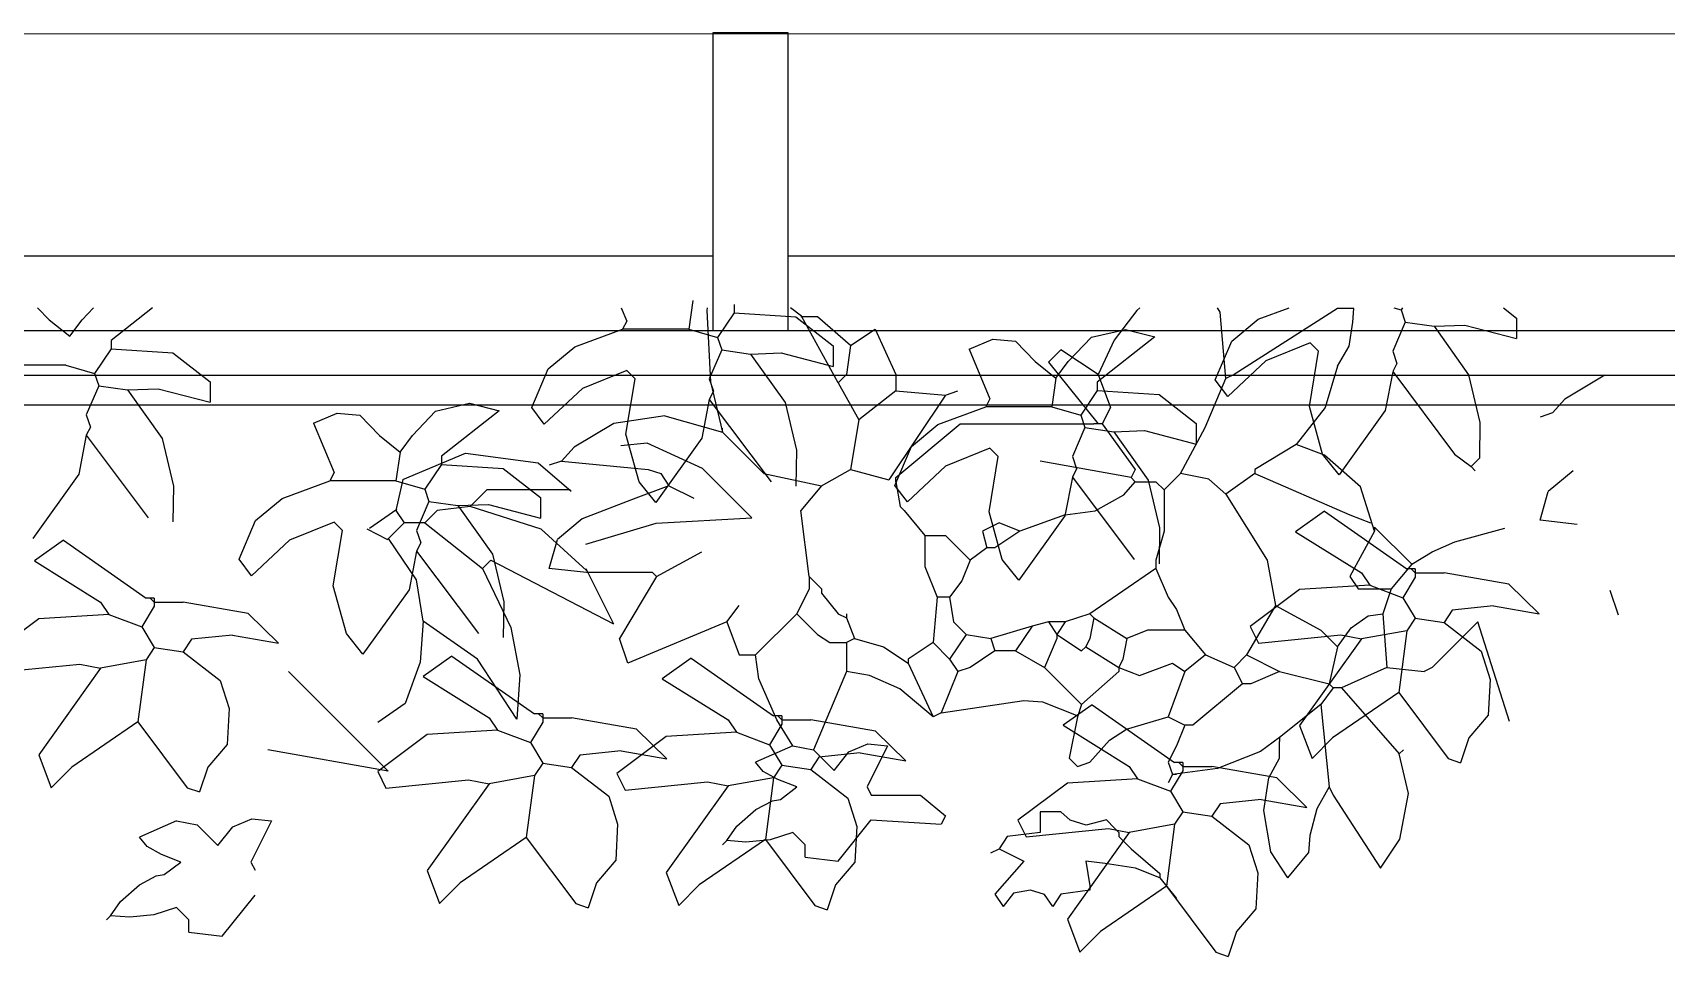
# Model space of a CAD drawing. Header units: millimetres. Extents: x 182 to 305, y 81 to 164.
# Drawn here: x 256.409 to 256.957, y 109.433 to 109.743 of the extents above; entities that cross this region are included whole.
import ezdxf

# ---------------------------------------------------------------- set-up
doc = ezdxf.new("R2010")
doc.units = ezdxf.units.MM
for name, color, linetype in [('86', 7, 'Continuous'), ('LF', 7, 'Continuous'), ('VISTA-2P', 7, 'Continuous')]:
    doc.layers.add(name, color=color, linetype=linetype)
doc.layers.add('A-WALL', color=7, linetype='Continuous', lineweight=9)

msp = doc.modelspace()

# ---------------------------------------------------------------- linework, layer by layer
at = {"layer": '86', "color": 252}
for p, q in [((256.410361, 109.650308), (256.414278, 109.646268)), ((256.425346, 109.646268), (256.429176, 109.650308)), ((256.44898, 109.650308), (256.435035, 109.639352)), ((256.606128, 109.650308), (256.607983, 109.645858)), ((256.630122, 109.652778), (256.628739, 109.643093)), ((256.63494, 109.650308), (256.634816, 109.649446)), ((256.634816, 109.649446), (256.636087, 109.62548)), ((256.643963, 109.651396), (256.643963, 109.648627)), ((256.666589, 109.647449), (256.662885, 109.650308)), ((256.779064, 109.649446), (256.771438, 109.63946)), ((256.779989, 109.650308), (256.779064, 109.649446)), ((256.807024, 109.64878), (256.806032, 109.650308)), ((256.808933, 109.626551), (256.807024, 109.64878)), ((256.846293, 109.650071), (256.811702, 109.627934)), ((256.819736, 109.646483), (256.83012, 109.650308)), ((256.851831, 109.650071), (256.846293, 109.650071)), ((256.851505, 109.645452), (256.851831, 109.650071)), ((256.865258, 109.650308), (256.867625, 109.649631)), ((256.868077, 109.650308), (256.867625, 109.649631)), ((256.867625, 109.649631), (256.869012, 109.645479)), ((256.901945, 109.650308), (256.906375, 109.646862)), ((256.414278, 109.646268), (256.421195, 109.640734)), ((256.421195, 109.640734), (256.425346, 109.646268)), ((256.607983, 109.645858), (256.6066, 109.643093)), ((256.643963, 109.648627), (256.638425, 109.640324)), ((256.643963, 109.648627), (256.66472, 109.647244)), ((256.66472, 109.647244), (256.677174, 109.637555)), ((256.671936, 109.647308), (256.666402, 109.647308)), ((256.678857, 109.625165), (256.666589, 109.647449)), ((256.683008, 109.637619), (256.671936, 109.647308)), ((256.810839, 109.63916), (256.819736, 109.646483)), ((256.850234, 109.637463), (256.851505, 109.645452)), ((256.869012, 109.645479), (256.86486, 109.635794)), ((256.869012, 109.645479), (256.878697, 109.644097)), ((256.878698, 109.644097), (256.889, 109.644486)), ((256.878699, 109.644096), (256.890271, 109.627843)), ((256.889, 109.644486), (256.906375, 109.639945)), ((256.906375, 109.646862), (256.906375, 109.639945)), ((256.435035, 109.639352), (256.435035, 109.636583)), ((256.590535, 109.637177), (256.6066, 109.643093)), ((256.628739, 109.643093), (256.6066, 109.643093)), ((256.628739, 109.643093), (256.638425, 109.640324)), ((256.638425, 109.640324), (256.639811, 109.636173)), ((256.683008, 109.637619), (256.691311, 109.643157)), ((256.691311, 109.643157), (256.698231, 109.627934)), ((256.722837, 109.636403), (256.730738, 109.639741)), ((256.730738, 109.639741), (256.738363, 109.639075)), ((256.738363, 109.639075), (256.74498, 109.632251)), ((256.756048, 109.632251), (256.763781, 109.640407)), ((256.763781, 109.640407), (256.77522, 109.64307)), ((256.785108, 109.640554), (256.765738, 109.625335)), ((256.771438, 109.63946), (256.766036, 109.627934)), ((256.77522, 109.64307), (256.785108, 109.640554)), ((256.805354, 109.626105), (256.810839, 109.63916)), ((256.837183, 109.63856), (256.822277, 109.632503)), ((256.837183, 109.638559), (256.839952, 109.635794)), ((256.435035, 109.636583), (256.429497, 109.62828)), ((256.435035, 109.636583), (256.455792, 109.6352)), ((256.455792, 109.6352), (256.468247, 109.625511)), ((256.581639, 109.629854), (256.590535, 109.637177)), ((256.639811, 109.636173), (256.63566, 109.626487)), ((256.639811, 109.636173), (256.649497, 109.63479)), ((256.649498, 109.634791), (256.659799, 109.635179)), ((256.649498, 109.63479), (256.66107, 109.618537)), ((256.659799, 109.635179), (256.677174, 109.630639)), ((256.677174, 109.637555), (256.677174, 109.630639)), ((256.683008, 109.637619), (256.681626, 109.627934)), ((256.722837, 109.636403), (256.729757, 109.619797)), ((256.753582, 109.636236), (256.749431, 109.632085)), ((256.766036, 109.627934), (256.753582, 109.636236)), ((256.822277, 109.632503), (256.809505, 109.620571)), ((256.836893, 109.617192), (256.839952, 109.635794)), ((256.846296, 109.630703), (256.850234, 109.637463)), ((256.86486, 109.635794), (256.866243, 109.631643)), ((256.419812, 109.631049), (256.397673, 109.631049)), ((256.419812, 109.631049), (256.429497, 109.62828)), ((256.429497, 109.62828), (256.430884, 109.624128)), ((256.576154, 109.616798), (256.581639, 109.629854)), ((256.607983, 109.629253), (256.593077, 109.623197)), ((256.607983, 109.629252), (256.610752, 109.626487)), ((256.681626, 109.627934), (256.678857, 109.625165)), ((256.698231, 109.627934), (256.698231, 109.6224)), ((256.74498, 109.632251), (256.751897, 109.626717)), ((256.749431, 109.632085), (256.766036, 109.611328)), ((256.751897, 109.626717), (256.756048, 109.632251)), ((256.766036, 109.627934), (256.770188, 109.616862)), ((256.811702, 109.627934), (256.808933, 109.626551)), ((256.846296, 109.630703), (256.842144, 109.616862)), ((256.86486, 109.628873), (256.862311, 109.615861)), ((256.866243, 109.631643), (256.86486, 109.628874)), ((256.86486, 109.628874), (256.885617, 109.601196)), ((256.890271, 109.627843), (256.894083, 109.611866)), ((256.935934, 109.627647), (256.92259, 109.619659)), ((256.430884, 109.624128), (256.426733, 109.614443)), ((256.430884, 109.624128), (256.440569, 109.622746)), ((256.440571, 109.622746), (256.450872, 109.623135)), ((256.440571, 109.622745), (256.452143, 109.606492)), ((256.450872, 109.623135), (256.468247, 109.618594)), ((256.468247, 109.625511), (256.468247, 109.618594)), ((256.593077, 109.623197), (256.580305, 109.611264)), ((256.607692, 109.607885), (256.610752, 109.626487)), ((256.63566, 109.626487), (256.637042, 109.622336)), ((256.637042, 109.622336), (256.63566, 109.619567)), ((256.636087, 109.62548), (256.640111, 109.608559)), ((256.678857, 109.625165), (256.685777, 109.61271)), ((256.698231, 109.6224), (256.685777, 109.61271)), ((256.698231, 109.6224), (256.714837, 109.621013)), ((256.714837, 109.621013), (256.718988, 109.6224)), ((256.751897, 109.626717), (256.750514, 109.617032)), ((256.765738, 109.622566), (256.7602, 109.614263)), ((256.765738, 109.625335), (256.765738, 109.622566)), ((256.765738, 109.622566), (256.786494, 109.621184)), ((256.80194, 109.610169), (256.808933, 109.626551)), ((256.809505, 109.620571), (256.805354, 109.626105)), ((256.543846, 109.615606), (256.555284, 109.618269)), ((256.555284, 109.618269), (256.565173, 109.615754)), ((256.580305, 109.611264), (256.576154, 109.616798)), ((256.635659, 109.619566), (256.63311, 109.606554)), ((256.63566, 109.619567), (256.656417, 109.591889)), ((256.66107, 109.618537), (256.664883, 109.60256)), ((256.714837, 109.621013), (256.695881, 109.592594)), ((256.71231, 109.611116), (256.728375, 109.617032)), ((256.729757, 109.619797), (256.728375, 109.617032)), ((256.750514, 109.617032), (256.728375, 109.617032)), ((256.750514, 109.617032), (256.7602, 109.614263)), ((256.770188, 109.616862), (256.767419, 109.611328)), ((256.786494, 109.621184), (256.798949, 109.611494)), ((256.842144, 109.616862), (256.832459, 109.604408)), ((256.841334, 109.601196), (256.836893, 109.617192)), ((256.862311, 109.615861), (256.846871, 109.594278)), ((256.92259, 109.619659), (256.918398, 109.615021)), ((256.426733, 109.614443), (256.428115, 109.610292)), ((256.502901, 109.611603), (256.510803, 109.614941)), ((256.502901, 109.611603), (256.509822, 109.594997)), ((256.510803, 109.614941), (256.518428, 109.614275)), ((256.518428, 109.614275), (256.525045, 109.607451)), ((256.536113, 109.607451), (256.543846, 109.615606)), ((256.565173, 109.615754), (256.545802, 109.600535)), ((256.603679, 109.6115), (256.590335, 109.603512)), ((256.620737, 109.614097), (256.603679, 109.6115)), ((256.620737, 109.614097), (256.640111, 109.608559)), ((256.685777, 109.61271), (256.683008, 109.596105)), ((256.698231, 109.59334), (256.719819, 109.611328)), ((256.703414, 109.603793), (256.71231, 109.611116)), ((256.719819, 109.611328), (256.764654, 109.611328)), ((256.7602, 109.614263), (256.761586, 109.610112)), ((256.766036, 109.611328), (256.764654, 109.611328)), ((256.767419, 109.611328), (256.766036, 109.611328)), ((256.767419, 109.611328), (256.778491, 109.596105)), ((256.798949, 109.611494), (256.798949, 109.604578)), ((256.894083, 109.611866), (256.89392, 109.599814)), ((256.918398, 109.615021), (256.914247, 109.613638)), ((256.426732, 109.607522), (256.424183, 109.59451)), ((256.428115, 109.610292), (256.426733, 109.607523)), ((256.426733, 109.607523), (256.44749, 109.579845)), ((256.452143, 109.606492), (256.455956, 109.590515)), ((256.525045, 109.607451), (256.531961, 109.601917)), ((256.531961, 109.601917), (256.536113, 109.607451)), ((256.614763, 109.604913), (256.606036, 109.604028)), ((256.612134, 109.591889), (256.607692, 109.607885)), ((256.633342, 109.59636), (256.614763, 109.604913)), ((256.63311, 109.606554), (256.61767, 109.584971)), ((256.640111, 109.608559), (256.640111, 109.609946)), ((256.640111, 109.608559), (256.653948, 109.594722)), ((256.761586, 109.610112), (256.757435, 109.600426)), ((256.761586, 109.610112), (256.771271, 109.608729)), ((256.771273, 109.60873), (256.781574, 109.609118)), ((256.771273, 109.608729), (256.782845, 109.592476)), ((256.781574, 109.609118), (256.798949, 109.604578)), ((256.793714, 109.594722), (256.80194, 109.610169)), ((256.531961, 109.601917), (256.530579, 109.592232)), ((256.53288, 109.59272), (256.553892, 109.601525)), ((256.545802, 109.600535), (256.545802, 109.597766)), ((256.553892, 109.601525), (256.578228, 109.598339)), ((256.590335, 109.603512), (256.586143, 109.598874)), ((256.664883, 109.60256), (256.66472, 109.590507)), ((256.697928, 109.590737), (256.703414, 109.603793)), ((256.729757, 109.603192), (256.714852, 109.597136)), ((256.729467, 109.581824), (256.732526, 109.600426)), ((256.729757, 109.603191), (256.732526, 109.600426)), ((256.757435, 109.600426), (256.758817, 109.596275)), ((256.832459, 109.604408), (256.818622, 109.596105)), ((256.841973, 109.600849), (256.832459, 109.604408)), ((256.846868, 109.59428), (256.841334, 109.601196)), ((256.854047, 109.590198), (256.841973, 109.600849)), ((256.885617, 109.601196), (256.891151, 109.597045)), ((256.89392, 109.599814), (256.891151, 109.597045)), ((256.424183, 109.59451), (256.408743, 109.572927)), ((256.509822, 109.594997), (256.508439, 109.592232)), ((256.545802, 109.597766), (256.540264, 109.589463)), ((256.545802, 109.597766), (256.566559, 109.596383)), ((256.566559, 109.596383), (256.579013, 109.586694)), ((256.578228, 109.598339), (256.589382, 109.588778)), ((256.586143, 109.598874), (256.581992, 109.597491)), ((256.586143, 109.598874), (256.615203, 109.596105)), ((256.615203, 109.596105), (256.619354, 109.594722)), ((256.619354, 109.594722), (256.622119, 109.590571)), ((256.649951, 109.579845), (256.633342, 109.59636)), ((256.653948, 109.594722), (256.673323, 109.590571)), ((256.673323, 109.590571), (256.683008, 109.596105)), ((256.683008, 109.596105), (256.695881, 109.592594)), ((256.714852, 109.597136), (256.70208, 109.585203)), ((256.777108, 109.59334), (256.746662, 109.598874)), ((256.758817, 109.596275), (256.757435, 109.593506)), ((256.778491, 109.596105), (256.777108, 109.59334)), ((256.793714, 109.594722), (256.788176, 109.589188)), ((256.803211, 109.59286), (256.793714, 109.594722)), ((256.818622, 109.594722), (256.808933, 109.587802)), ((256.818622, 109.596105), (256.818622, 109.594722)), ((256.818622, 109.594722), (256.850447, 109.580886)), ((256.891151, 109.597045), (256.892534, 109.595662)), ((256.925314, 109.595646), (256.917012, 109.58873)), ((256.455956, 109.590515), (256.455792, 109.578463)), ((256.492375, 109.586315), (256.508439, 109.592232)), ((256.530579, 109.592232), (256.508439, 109.592232)), ((256.53288, 109.59272), (256.530556, 109.582268)), ((256.530579, 109.592232), (256.540264, 109.589463)), ((256.540264, 109.589463), (256.541651, 109.585311)), ((256.560998, 109.589188), (256.555464, 109.58365)), ((256.588942, 109.589188), (256.560998, 109.589188)), ((256.622119, 109.590571), (256.611052, 109.586419)), ((256.617668, 109.584973), (256.612134, 109.591889)), ((256.622119, 109.590571), (256.630422, 109.586419)), ((256.673323, 109.590571), (256.666402, 109.582268)), ((256.70208, 109.585203), (256.697928, 109.590737)), ((256.698231, 109.591953), (256.698231, 109.59334)), ((256.698231, 109.591953), (256.699614, 109.58365)), ((256.757434, 109.593505), (256.754885, 109.580493)), ((256.757435, 109.593506), (256.778192, 109.565829)), ((256.774616, 109.587535), (256.778491, 109.591953)), ((256.777108, 109.59334), (256.778491, 109.591953)), ((256.778491, 109.591953), (256.785411, 109.591953)), ((256.782845, 109.592476), (256.786658, 109.576499)), ((256.785411, 109.591953), (256.788176, 109.589188)), ((256.788176, 109.589188), (256.788176, 109.575348)), ((256.808933, 109.587802), (256.803211, 109.59286)), ((256.85875, 109.575348), (256.854047, 109.590198)), ((256.914247, 109.57904), (256.917012, 109.58873)), ((256.483478, 109.578992), (256.492375, 109.586315)), ((256.541651, 109.585311), (256.537499, 109.575626)), ((256.541651, 109.585311), (256.551336, 109.583929)), ((256.555464, 109.58365), (256.544392, 109.582268)), ((256.551337, 109.583929), (256.561639, 109.584318)), ((256.551338, 109.583928), (256.56291, 109.567675)), ((256.579242, 109.576031), (256.555464, 109.58365)), ((256.561639, 109.584318), (256.579013, 109.579777)), ((256.579013, 109.586694), (256.579013, 109.579777)), ((256.611052, 109.586419), (256.593059, 109.579499)), ((256.699614, 109.58365), (256.700996, 109.582268)), ((256.765084, 109.582209), (256.774616, 109.587535)), ((256.808933, 109.587802), (256.822774, 109.565662)), ((256.477993, 109.565937), (256.483478, 109.578992)), ((256.509822, 109.578392), (256.494916, 109.572335)), ((256.509822, 109.578391), (256.512591, 109.575626)), ((256.521667, 109.576349), (256.530818, 109.58274)), ((256.527787, 109.572583), (256.533325, 109.578117)), ((256.530556, 109.582268), (256.533325, 109.578117)), ((256.540241, 109.578117), (256.533325, 109.578117)), ((256.544392, 109.582268), (256.540241, 109.578117)), ((256.540241, 109.578117), (256.559616, 109.562893)), ((256.593059, 109.579499), (256.584757, 109.572583)), ((256.594213, 109.570998), (256.617859, 109.578075)), ((256.617859, 109.578075), (256.649951, 109.579845)), ((256.669171, 109.560129), (256.666402, 109.582268)), ((256.700996, 109.582268), (256.707917, 109.573965)), ((256.732825, 109.578117), (256.727291, 109.575348)), ((256.733909, 109.565829), (256.729467, 109.581824)), ((256.739745, 109.575348), (256.732825, 109.578117)), ((256.754885, 109.580493), (256.739445, 109.55891)), ((256.754965, 109.580886), (256.739745, 109.575348)), ((256.754965, 109.580886), (256.765084, 109.582209)), ((256.841934, 109.582109), (256.832245, 109.575193)), ((256.841934, 109.582109), (256.869608, 109.562739)), ((256.850447, 109.580886), (256.857367, 109.578117)), ((256.926701, 109.577658), (256.914247, 109.57904)), ((256.419074, 109.5723), (256.409384, 109.565384)), ((256.419074, 109.5723), (256.446747, 109.552929)), ((256.494916, 109.572335), (256.482144, 109.560403)), ((256.509532, 109.557024), (256.512591, 109.575626)), ((256.52075, 109.576101), (256.527787, 109.572583)), ((256.537427, 109.559041), (256.528022, 109.572887)), ((256.537499, 109.575626), (256.538882, 109.571475)), ((256.594451, 109.562222), (256.579242, 109.576031)), ((256.581992, 109.562893), (256.584757, 109.572583)), ((256.707917, 109.573965), (256.707893, 109.563569)), ((256.707917, 109.573965), (256.714837, 109.573965)), ((256.714837, 109.573965), (256.72314, 109.565662)), ((256.727291, 109.575348), (256.728674, 109.569814)), ((256.739745, 109.575348), (256.731443, 109.569814)), ((256.788176, 109.575348), (256.785411, 109.565662)), ((256.786658, 109.576499), (256.786494, 109.564446)), ((256.832245, 109.575193), (256.854389, 109.561352)), ((256.85875, 109.575348), (256.850447, 109.560129)), ((256.85875, 109.576734), (256.85875, 109.575348)), ((256.85875, 109.576734), (256.871204, 109.56428)), ((256.885672, 109.571822), (256.902447, 109.576349)), ((256.537499, 109.568705), (256.53495, 109.555692)), ((256.538882, 109.571475), (256.537499, 109.568706)), ((256.537499, 109.568706), (256.558256, 109.541028)), ((256.56291, 109.567675), (256.566722, 109.551698)), ((256.617968, 109.560129), (256.633191, 109.568431)), ((256.728674, 109.569814), (256.72314, 109.565662)), ((256.731443, 109.569814), (256.728674, 109.569814)), ((256.871204, 109.56428), (256.878124, 109.568431)), ((256.878124, 109.568431), (256.885672, 109.571822)), ((256.409384, 109.565384), (256.431528, 109.551543)), ((256.482144, 109.560403), (256.477993, 109.565937)), ((256.559616, 109.562893), (256.562385, 109.565662)), ((256.559616, 109.562893), (256.569102, 109.543101)), ((256.562385, 109.565662), (256.603529, 109.544268)), ((256.594446, 109.561511), (256.581992, 109.562893)), ((256.594209, 109.562893), (256.603529, 109.544268)), ((256.616585, 109.561511), (256.594446, 109.561511)), ((256.617968, 109.560129), (256.616585, 109.561511)), ((256.707893, 109.563569), (256.712068, 109.553208)), ((256.72314, 109.565662), (256.720371, 109.558742)), ((256.739442, 109.558912), (256.733909, 109.565829)), ((256.785411, 109.562893), (256.763267, 109.547674)), ((256.785411, 109.565662), (256.785411, 109.562893)), ((256.785411, 109.562893), (256.789562, 109.553208)), ((256.822774, 109.565662), (256.825539, 109.550439)), ((256.854389, 109.561352), (256.857154, 109.557201)), ((256.871204, 109.56428), (256.864288, 109.555977)), ((256.870994, 109.562739), (256.869608, 109.562739)), ((256.872377, 109.562739), (256.870994, 109.562739)), ((256.870994, 109.562739), (256.872377, 109.561352)), ((256.872377, 109.562739), (256.872377, 109.561352)), ((256.872377, 109.561352), (256.882062, 109.561352)), ((256.872377, 109.561352), (256.872377, 109.55997)), ((256.903823, 109.557608), (256.882062, 109.561352)), ((256.513973, 109.541028), (256.509532, 109.557024)), ((256.53495, 109.555692), (256.51951, 109.53411)), ((256.539696, 109.545225), (256.537427, 109.559041)), ((256.617968, 109.560129), (256.605514, 109.539371)), ((256.669171, 109.555977), (256.66502, 109.547674)), ((256.669171, 109.560129), (256.673323, 109.555977)), ((256.669171, 109.560129), (256.669171, 109.555977)), ((256.673323, 109.555977), (256.673323, 109.554591)), ((256.720371, 109.558742), (256.716219, 109.553208)), ((256.833632, 109.555818), (256.817026, 109.543364)), ((256.857154, 109.557201), (256.833632, 109.555818)), ((256.850447, 109.560129), (256.853216, 109.555977)), ((256.853216, 109.555977), (256.864288, 109.555977)), ((256.857154, 109.557201), (256.868225, 109.553049)), ((256.864288, 109.555977), (256.861519, 109.547674)), ((256.872377, 109.55997), (256.868225, 109.553049)), ((256.91399, 109.547622), (256.903823, 109.557608)), ((256.431528, 109.551543), (256.434293, 109.547391)), ((256.449516, 109.55016), (256.445365, 109.54324)), ((256.448134, 109.552929), (256.446747, 109.552929)), ((256.449516, 109.552929), (256.448134, 109.552929)), ((256.448134, 109.552929), (256.449516, 109.551543)), ((256.449516, 109.552929), (256.449516, 109.551543)), ((256.449516, 109.551543), (256.459201, 109.551543)), ((256.449516, 109.551543), (256.449516, 109.55016)), ((256.480962, 109.547799), (256.459201, 109.551543)), ((256.566722, 109.551698), (256.566559, 109.539646)), ((256.641494, 109.544905), (256.645645, 109.550439)), ((256.673323, 109.554591), (256.678857, 109.547674)), ((256.712068, 109.553208), (256.710686, 109.537985)), ((256.716219, 109.553208), (256.712068, 109.553208)), ((256.716219, 109.553208), (256.717602, 109.544905)), ((256.789562, 109.553208), (256.792327, 109.549057)), ((256.825539, 109.550439), (256.815853, 109.533833)), ((256.825539, 109.550439), (256.840762, 109.542136)), ((256.868225, 109.553049), (256.872377, 109.546133)), ((256.898668, 109.550284), (256.884831, 109.548898)), ((256.898668, 109.550284), (256.91399, 109.547622)), ((256.940538, 109.547215), (256.937769, 109.555518)), ((256.410771, 109.546009), (256.394165, 109.533555)), ((256.434293, 109.547391), (256.410771, 109.546009)), ((256.434293, 109.547391), (256.445365, 109.54324)), ((256.49113, 109.537813), (256.480962, 109.547799)), ((256.539696, 109.545225), (256.538682, 109.531416)), ((256.557948, 109.532478), (256.539696, 109.545225)), ((256.641494, 109.544905), (256.608283, 109.531069)), ((256.641494, 109.544905), (256.645645, 109.533833)), ((256.66502, 109.547674), (256.651179, 109.533833)), ((256.66502, 109.547674), (256.671936, 109.540754)), ((256.678857, 109.547674), (256.681626, 109.546288)), ((256.681626, 109.547674), (256.681626, 109.546288)), ((256.681626, 109.546288), (256.68439, 109.539371)), ((256.717602, 109.544905), (256.721753, 109.540754)), ((256.749431, 109.544905), (256.743897, 109.543523)), ((256.754965, 109.544905), (256.749431, 109.544905)), ((256.749431, 109.544905), (256.7522, 109.540754)), ((256.754965, 109.544905), (256.7522, 109.540754)), ((256.763267, 109.547674), (256.754965, 109.544905)), ((256.763267, 109.547674), (256.764654, 109.546288)), ((256.764654, 109.546288), (256.763267, 109.539371)), ((256.764654, 109.546288), (256.775722, 109.539371)), ((256.792327, 109.549057), (256.795096, 109.542136)), ((256.85087, 109.542932), (256.856589, 109.546926)), ((256.856589, 109.546926), (256.861519, 109.547674)), ((256.861519, 109.547674), (256.862901, 109.529682)), ((256.872377, 109.546133), (256.869608, 109.541982)), ((256.872377, 109.546133), (256.882062, 109.544746)), ((256.893348, 109.544905), (256.878124, 109.529682)), ((256.884831, 109.548898), (256.882062, 109.544746)), ((256.882062, 109.544746), (256.894516, 109.535061)), ((256.903962, 109.511542), (256.893348, 109.544905)), ((256.445365, 109.54324), (256.449516, 109.536324)), ((256.475807, 109.540475), (256.46197, 109.539089)), ((256.475807, 109.540475), (256.49113, 109.537813)), ((256.519507, 109.534112), (256.513973, 109.541028)), ((256.569102, 109.543101), (256.572144, 109.527167)), ((256.608283, 109.531069), (256.605514, 109.539371)), ((256.671936, 109.540754), (256.676088, 109.537985)), ((256.68439, 109.539371), (256.681626, 109.537985)), ((256.68439, 109.539371), (256.69408, 109.536602)), ((256.721753, 109.540754), (256.716219, 109.532451)), ((256.721753, 109.540754), (256.730056, 109.539371)), ((256.743897, 109.543523), (256.730056, 109.539371)), ((256.730056, 109.539371), (256.731443, 109.53522)), ((256.743897, 109.543523), (256.738359, 109.53522)), ((256.7522, 109.539371), (256.748048, 109.529682)), ((256.7522, 109.540754), (256.7522, 109.539371)), ((256.7522, 109.540754), (256.760502, 109.53522)), ((256.763267, 109.539371), (256.761885, 109.536602)), ((256.775722, 109.539371), (256.774339, 109.532451)), ((256.782642, 109.542136), (256.775722, 109.539371)), ((256.795096, 109.542136), (256.782642, 109.542136)), ((256.795096, 109.542136), (256.802017, 109.533833)), ((256.817026, 109.543364), (256.819791, 109.53783)), ((256.819791, 109.53783), (256.847468, 109.540595)), ((256.854389, 109.539213), (256.833632, 109.510153)), ((256.840762, 109.542136), (256.846296, 109.536602)), ((256.846296, 109.536602), (256.85087, 109.542932)), ((256.847468, 109.540595), (256.854389, 109.539213)), ((256.869608, 109.541982), (256.854389, 109.539213)), ((256.869608, 109.541982), (256.866843, 109.521225)), ((256.449516, 109.536324), (256.446747, 109.532172)), ((256.449516, 109.536324), (256.459201, 109.534937)), ((256.46197, 109.539089), (256.459201, 109.534937)), ((256.459201, 109.534937), (256.471655, 109.525252)), ((256.645645, 109.533833), (256.651179, 109.533833)), ((256.652228, 109.52589), (256.651179, 109.533833)), ((256.676088, 109.537985), (256.681626, 109.537985)), ((256.681626, 109.537985), (256.681626, 109.5283)), ((256.69408, 109.536602), (256.702383, 109.531069)), ((256.710686, 109.537985), (256.702383, 109.532451)), ((256.710686, 109.537985), (256.716219, 109.532451)), ((256.731443, 109.53522), (256.72314, 109.529682)), ((256.738359, 109.53522), (256.731443, 109.53522)), ((256.738359, 109.53522), (256.748048, 109.529682)), ((256.760502, 109.53522), (256.761885, 109.536602)), ((256.761885, 109.536602), (256.772957, 109.529682)), ((256.802017, 109.533833), (256.795096, 109.5283)), ((256.802017, 109.533833), (256.811702, 109.529682)), ((256.815853, 109.533833), (256.811702, 109.529682)), ((256.815853, 109.533833), (256.826925, 109.5283)), ((256.846296, 109.536602), (256.843531, 109.524148)), ((256.894516, 109.535061), (256.897469, 109.525654)), ((256.39693, 109.528021), (256.424607, 109.530786)), ((256.431528, 109.529403), (256.410771, 109.500343)), ((256.424607, 109.530786), (256.431528, 109.529403)), ((256.446747, 109.532172), (256.431528, 109.529403)), ((256.446747, 109.532172), (256.443982, 109.511415)), ((256.494575, 109.5283), (256.527983, 109.494892)), ((256.538682, 109.531416), (256.533613, 109.517606)), ((256.549358, 109.533483), (256.539669, 109.526566)), ((256.549358, 109.533483), (256.577031, 109.514112)), ((256.57113, 109.512295), (256.557948, 109.532478)), ((256.629545, 109.532802), (256.619855, 109.525886)), ((256.629545, 109.532802), (256.657218, 109.513431)), ((256.681626, 109.5283), (256.670554, 109.502009)), ((256.689338, 109.526955), (256.681626, 109.5283)), ((256.702383, 109.532451), (256.702383, 109.531069)), ((256.702383, 109.531069), (256.710686, 109.513076)), ((256.718988, 109.5283), (256.71345, 109.514463)), ((256.716219, 109.532451), (256.718988, 109.5283)), ((256.72314, 109.529682), (256.718988, 109.5283)), ((256.748048, 109.529682), (256.760502, 109.517228)), ((256.772957, 109.5283), (256.760502, 109.517228)), ((256.774339, 109.532451), (256.772957, 109.529682)), ((256.772957, 109.529682), (256.772957, 109.5283)), ((256.772957, 109.529682), (256.779873, 109.526917)), ((256.779873, 109.526917), (256.790945, 109.531069)), ((256.795096, 109.5283), (256.789562, 109.513076)), ((256.790945, 109.531069), (256.795096, 109.5283)), ((256.811702, 109.529682), (256.814471, 109.524148)), ((256.826925, 109.5283), (256.817236, 109.524148)), ((256.826925, 109.5283), (256.843531, 109.524148)), ((256.862901, 109.529682), (256.847682, 109.522766)), ((256.862901, 109.529682), (256.875355, 109.5283)), ((256.878124, 109.529682), (256.875355, 109.5283)), ((256.471655, 109.525252), (256.474608, 109.515845)), ((256.539669, 109.526566), (256.561812, 109.512726)), ((256.572144, 109.527167), (256.57113, 109.512295)), ((256.619855, 109.525886), (256.641999, 109.512045)), ((256.658328, 109.512043), (256.652228, 109.52589)), ((256.699505, 109.522428), (256.689338, 109.526955)), ((256.814471, 109.524148), (256.797865, 109.510312)), ((256.817236, 109.524148), (256.814471, 109.524148)), ((256.844913, 109.522766), (256.840762, 109.517228)), ((256.843531, 109.524148), (256.844913, 109.522766)), ((256.847682, 109.522766), (256.844913, 109.522766)), ((256.847682, 109.522766), (256.867053, 109.500622)), ((256.897469, 109.525654), (256.896833, 109.513671)), ((256.533613, 109.517606), (256.524487, 109.511233)), ((256.710686, 109.513076), (256.699505, 109.522428)), ((256.71345, 109.514463), (256.741128, 109.518614)), ((256.741128, 109.518614), (256.747403, 109.518086)), ((256.747403, 109.518086), (256.759223, 109.513381)), ((256.760502, 109.517228), (256.759116, 109.513076)), ((256.840762, 109.517228), (256.826925, 109.50616)), ((256.840762, 109.517228), (256.843531, 109.489555)), ((256.866843, 109.521225), (256.844699, 109.506001)), ((256.866843, 109.521225), (256.883448, 109.499081)), ((256.474608, 109.515845), (256.473972, 109.503862)), ((256.561812, 109.512726), (256.564577, 109.508574)), ((256.578418, 109.514112), (256.577031, 109.514112)), ((256.5798, 109.514112), (256.578418, 109.514112)), ((256.578418, 109.514112), (256.5798, 109.512726)), ((256.5798, 109.514112), (256.5798, 109.512726)), ((256.5798, 109.512726), (256.589486, 109.512726)), ((256.5798, 109.512726), (256.5798, 109.511343)), ((256.611247, 109.508982), (256.589486, 109.512726)), ((256.641999, 109.512045), (256.644764, 109.507893)), ((256.658605, 109.513431), (256.657218, 109.513431)), ((256.663633, 109.503391), (256.658328, 109.512043)), ((256.659987, 109.513431), (256.658605, 109.513431)), ((256.658605, 109.513431), (256.659987, 109.512045)), ((256.659987, 109.513431), (256.659987, 109.512045)), ((256.659987, 109.512045), (256.669672, 109.512045)), ((256.659987, 109.512045), (256.659987, 109.510662)), ((256.691434, 109.508301), (256.669672, 109.512045)), ((256.71345, 109.514463), (256.710686, 109.513076)), ((256.76404, 109.517157), (256.754351, 109.510241)), ((256.759116, 109.513076), (256.756351, 109.49924)), ((256.76404, 109.517157), (256.791713, 109.497787)), ((256.775534, 109.508923), (256.789562, 109.513076)), ((256.789562, 109.513076), (256.795096, 109.510312)), ((256.896833, 109.513671), (256.890365, 109.506001)), ((256.443982, 109.511415), (256.421838, 109.496192)), ((256.443982, 109.511415), (256.460588, 109.489272)), ((256.541055, 109.507192), (256.52445, 109.494738)), ((256.564577, 109.508574), (256.541055, 109.507192)), ((256.564577, 109.508574), (256.575649, 109.504423)), ((256.5798, 109.511343), (256.575649, 109.504423)), ((256.621242, 109.506511), (256.604636, 109.494057)), ((256.621414, 109.498996), (256.611247, 109.508982)), ((256.644764, 109.507893), (256.621242, 109.506511)), ((256.644764, 109.507893), (256.655836, 109.503742)), ((256.659987, 109.510662), (256.655836, 109.503742)), ((256.701601, 109.498315), (256.691434, 109.508301)), ((256.754351, 109.510241), (256.776494, 109.4964)), ((256.769861, 109.505208), (256.775534, 109.508923)), ((256.795096, 109.510312), (256.792327, 109.503391)), ((256.797865, 109.510312), (256.795096, 109.510312)), ((256.833632, 109.510153), (256.837783, 109.499081)), ((256.473972, 109.503862), (256.467504, 109.496192)), ((256.527983, 109.494892), (256.487659, 109.502009)), ((256.575649, 109.504423), (256.5798, 109.497507)), ((256.606091, 109.501658), (256.592255, 109.500271)), ((256.606091, 109.501658), (256.621414, 109.498996)), ((256.663633, 109.503391), (256.651179, 109.497857)), ((256.655836, 109.503742), (256.659987, 109.496826)), ((256.663633, 109.503391), (256.670554, 109.502009)), ((256.670554, 109.502009), (256.677474, 109.495088)), ((256.686278, 109.500977), (256.672441, 109.499591)), ((256.677474, 109.495088), (256.682475, 109.501392)), ((256.682475, 109.501392), (256.68883, 109.504055)), ((256.686278, 109.500977), (256.701601, 109.498315)), ((256.695462, 109.503391), (256.688542, 109.489555)), ((256.68883, 109.504055), (256.695462, 109.503391)), ((256.763267, 109.497857), (256.769861, 109.505208)), ((256.792327, 109.503391), (256.789562, 109.497857)), ((256.820449, 109.501493), (256.806029, 109.495797)), ((256.826925, 109.50616), (256.820449, 109.501493)), ((256.826925, 109.50616), (256.826925, 109.504774)), ((256.826925, 109.49924), (256.826925, 109.504774)), ((256.844699, 109.506001), (256.837783, 109.499081)), ((256.868439, 109.502009), (256.867053, 109.500622)), ((256.890365, 109.506001), (256.8876, 109.497699)), ((256.410771, 109.500343), (256.414922, 109.489272)), ((256.421838, 109.496192), (256.414922, 109.489272)), ((256.467504, 109.496192), (256.464739, 109.487889)), ((256.5798, 109.497507), (256.577031, 109.493355)), ((256.5798, 109.497507), (256.589486, 109.49612)), ((256.592255, 109.500271), (256.589486, 109.49612)), ((256.589486, 109.49612), (256.60194, 109.486435)), ((256.653753, 109.494735), (256.651179, 109.497857)), ((256.659987, 109.496826), (256.657218, 109.492674)), ((256.659987, 109.496826), (256.669672, 109.495439)), ((256.672441, 109.499591), (256.669672, 109.495439)), ((256.669672, 109.495439), (256.682127, 109.485754)), ((256.756351, 109.49924), (256.759116, 109.496471)), ((256.759116, 109.496471), (256.763267, 109.497857)), ((256.776494, 109.4964), (256.779259, 109.492249)), ((256.789562, 109.497857), (256.790945, 109.493706)), ((256.806029, 109.495797), (256.790945, 109.493706)), ((256.7931, 109.497787), (256.791713, 109.497787)), ((256.794482, 109.497787), (256.7931, 109.497787)), ((256.7931, 109.497787), (256.794482, 109.4964)), ((256.794482, 109.497787), (256.794482, 109.4964)), ((256.794482, 109.4964), (256.804167, 109.4964)), ((256.794482, 109.4964), (256.794482, 109.495018)), ((256.825929, 109.492656), (256.804167, 109.4964)), ((256.823286, 109.492578), (256.826925, 109.49924)), ((256.870092, 109.487377), (256.867053, 109.500622)), ((256.883448, 109.499081), (256.8876, 109.497699)), ((256.52445, 109.494738), (256.527214, 109.489204)), ((256.527214, 109.489204), (256.554892, 109.491969)), ((256.561812, 109.490586), (256.541055, 109.461526)), ((256.554892, 109.491969), (256.561812, 109.490586)), ((256.577031, 109.493355), (256.561812, 109.490586)), ((256.577031, 109.493355), (256.574266, 109.472598)), ((256.604636, 109.494057), (256.607401, 109.488523)), ((256.607401, 109.488523), (256.635079, 109.491288)), ((256.641999, 109.489905), (256.621242, 109.460846)), ((256.635079, 109.491288), (256.641999, 109.489905)), ((256.657218, 109.492674), (256.641999, 109.489905)), ((256.658582, 109.492072), (256.653753, 109.494735)), ((256.657218, 109.492674), (256.654453, 109.471917)), ((256.66502, 109.489555), (256.658582, 109.492072)), ((256.755737, 109.490866), (256.739131, 109.478412)), ((256.779259, 109.492249), (256.755737, 109.490866)), ((256.779259, 109.492249), (256.790331, 109.488097)), ((256.790945, 109.493706), (256.789562, 109.490937)), ((256.794482, 109.495018), (256.790331, 109.488097)), ((256.792327, 109.493706), (256.790945, 109.493706)), ((256.821631, 109.481681), (256.823286, 109.492578)), ((256.836096, 109.48267), (256.825929, 109.492656)), ((256.460588, 109.489272), (256.464739, 109.487889)), ((256.60194, 109.486435), (256.604892, 109.477027)), ((256.651211, 109.481953), (256.656803, 109.484882)), ((256.656803, 109.484882), (256.659482, 109.485403)), ((256.659482, 109.485403), (256.66502, 109.489555)), ((256.682127, 109.485754), (256.685079, 109.476347)), ((256.688542, 109.489555), (256.689928, 109.486786)), ((256.689928, 109.486786), (256.706534, 109.486786)), ((256.706534, 109.486786), (256.714837, 109.479865)), ((256.790331, 109.488097), (256.794482, 109.481181)), ((256.820773, 109.485332), (256.806936, 109.483946)), ((256.820773, 109.485332), (256.836096, 109.48267)), ((256.843531, 109.489555), (256.839361, 109.482176)), ((256.843531, 109.489555), (256.844913, 109.486786)), ((256.844913, 109.486786), (256.860722, 109.462355)), ((256.867256, 109.472023), (256.870092, 109.487377)), ((256.475853, 109.476214), (256.482208, 109.478877)), ((256.482208, 109.478877), (256.48884, 109.478214)), ((256.644857, 109.476361), (256.651211, 109.481953)), ((256.714837, 109.479865), (256.71345, 109.4771)), ((256.753582, 109.481252), (256.746662, 109.481252)), ((256.746662, 109.481252), (256.746662, 109.474331)), ((256.756623, 109.478462), (256.753582, 109.481252)), ((256.794482, 109.481181), (256.791713, 109.47703)), ((256.794482, 109.481181), (256.804167, 109.479794)), ((256.806936, 109.483946), (256.804167, 109.479794)), ((256.804167, 109.479794), (256.816622, 109.470109)), ((256.823995, 109.467813), (256.821631, 109.481681)), ((256.839361, 109.482176), (256.836997, 109.473261)), ((256.457011, 109.478214), (256.444557, 109.47268)), ((256.457011, 109.478214), (256.463932, 109.476831)), ((256.463932, 109.476831), (256.470852, 109.469911)), ((256.470852, 109.469911), (256.475853, 109.476214)), ((256.48884, 109.478214), (256.48192, 109.464377)), ((256.604892, 109.477027), (256.604257, 109.465045)), ((256.641493, 109.471562), (256.644857, 109.476361)), ((256.663633, 109.474331), (256.65604, 109.471834)), ((256.667785, 109.47018), (256.663633, 109.474331)), ((256.678857, 109.464646), (256.689928, 109.478483)), ((256.685079, 109.476347), (256.684444, 109.464364)), ((256.689928, 109.478483), (256.71345, 109.4771)), ((256.746662, 109.474331), (256.735594, 109.472949)), ((256.739131, 109.478412), (256.741896, 109.472878)), ((256.741896, 109.472878), (256.769574, 109.475643)), ((256.776494, 109.474261), (256.755737, 109.445201)), ((256.76206, 109.476728), (256.756623, 109.478462)), ((256.768805, 109.478483), (256.76206, 109.476728)), ((256.77157, 109.475714), (256.768805, 109.478483)), ((256.769574, 109.475643), (256.776494, 109.474261)), ((256.77157, 109.475714), (256.772957, 109.474331)), ((256.772957, 109.474331), (256.772957, 109.472949)), ((256.791713, 109.47703), (256.776494, 109.474261)), ((256.791713, 109.47703), (256.788948, 109.456273)), ((256.447131, 109.469557), (256.444557, 109.47268)), ((256.45196, 109.466894), (256.447131, 109.469557)), ((256.574266, 109.472598), (256.552123, 109.457375)), ((256.574266, 109.472598), (256.590872, 109.450455)), ((256.654453, 109.471917), (256.63231, 109.456694)), ((256.641494, 109.471562), (256.640111, 109.47018)), ((256.647907, 109.471035), (256.641493, 109.471562)), ((256.65604, 109.471834), (256.647907, 109.471035)), ((256.654453, 109.471917), (256.671059, 109.449774)), ((256.667785, 109.466029), (256.667785, 109.47018)), ((256.730056, 109.467411), (256.732825, 109.468797)), ((256.735594, 109.472949), (256.732825, 109.468797)), ((256.732825, 109.468797), (256.741128, 109.464646)), ((256.772957, 109.472949), (256.777108, 109.468797)), ((256.777108, 109.468797), (256.786793, 109.460495)), ((256.816622, 109.470109), (256.819574, 109.460702)), ((256.836997, 109.473261), (256.83661, 109.467411)), ((256.860722, 109.462355), (256.867256, 109.472023)), ((256.458398, 109.464377), (256.45196, 109.466894)), ((256.45286, 109.460226), (256.458398, 109.464377)), ((256.48192, 109.464377), (256.483306, 109.461608)), ((256.604257, 109.465045), (256.597788, 109.457375)), ((256.667785, 109.466029), (256.678857, 109.464646)), ((256.684444, 109.464364), (256.677975, 109.456694)), ((256.741128, 109.464646), (256.731443, 109.453574)), ((256.761885, 109.464646), (256.763267, 109.456343)), ((256.768442, 109.46385), (256.761885, 109.464646)), ((256.778607, 109.462364), (256.768442, 109.46385)), ((256.829691, 109.459109), (256.823995, 109.467813)), ((256.829691, 109.459109), (256.83661, 109.467411)), ((256.444589, 109.456775), (256.450181, 109.459705)), ((256.450181, 109.459705), (256.45286, 109.460226)), ((256.541055, 109.461526), (256.545207, 109.450455)), ((256.552123, 109.457375), (256.545207, 109.450455)), ((256.597788, 109.457375), (256.595024, 109.449072)), ((256.621242, 109.460846), (256.625393, 109.449774)), ((256.786793, 109.459108), (256.778607, 109.462364)), ((256.786793, 109.460495), (256.786793, 109.459108)), ((256.786793, 109.459108), (256.792327, 109.452192)), ((256.819574, 109.460702), (256.818939, 109.448719)), ((256.438234, 109.451183), (256.444589, 109.456775)), ((256.472235, 109.439469), (256.483306, 109.453305)), ((256.63231, 109.456694), (256.625393, 109.449774)), ((256.677975, 109.456694), (256.67521, 109.448391)), ((256.731443, 109.453574), (256.734207, 109.449423)), ((256.737711, 109.453944), (256.734207, 109.449423)), ((256.743385, 109.454935), (256.737711, 109.453944)), ((256.748112, 109.453449), (256.743385, 109.454935)), ((256.750813, 109.449423), (256.748112, 109.453449)), ((256.753582, 109.453574), (256.750813, 109.449423)), ((256.763267, 109.454957), (256.753582, 109.453574)), ((256.763267, 109.456343), (256.763267, 109.454957)), ((256.788948, 109.456273), (256.766805, 109.441049)), ((256.788948, 109.456273), (256.805554, 109.434129)), ((256.434872, 109.446385), (256.433489, 109.445002)), ((256.434871, 109.446385), (256.438234, 109.451183)), ((256.441285, 109.445858), (256.434871, 109.446385)), ((256.449418, 109.446657), (256.441285, 109.445858)), ((256.457011, 109.449154), (256.449418, 109.446657)), ((256.461163, 109.445002), (256.457011, 109.449154)), ((256.590872, 109.450455), (256.595024, 109.449072)), ((256.671059, 109.449774), (256.67521, 109.448391)), ((256.818939, 109.448719), (256.81247, 109.441049)), ((256.461163, 109.440851), (256.461163, 109.445002)), ((256.461163, 109.440851), (256.472235, 109.439469)), ((256.755737, 109.445201), (256.759889, 109.434129)), ((256.766805, 109.441049), (256.759889, 109.434129)), ((256.81247, 109.441049), (256.809705, 109.432746)), ((256.805554, 109.434129), (256.809705, 109.432746))]:
    msp.add_line(p, q, dxfattribs=at)
msp.add_arc((256.53288, 109.59272), 0.000000173, 112.46561, 167.19723, dxfattribs=at)
at = {"layer": 'A-WALL', "color": 252, "lineweight": 18}
msp.add_line((260.031109, 109.742148), (254.886106, 109.742148), dxfattribs=at)
at = {"layer": 'LF', "color": 252}
for p, q in [((256.636942, 109.667592), (255.861942, 109.667592)), ((257.437055, 109.667592), (256.661942, 109.667592)), ((260.948249, 109.642592), (255.036942, 109.642592)), ((260.94902, 109.627592), (255.036942, 109.627592)), ((260.950801, 109.617592), (255.036942, 109.617592))]:
    msp.add_line(p, q, dxfattribs=at)
at = {"layer": 'VISTA-2P', "color": 252}
for p, q in [((256.636942, 109.642592), (256.636942, 109.742592)), ((256.636942, 109.742592), (256.661942, 109.742592)), ((256.661942, 109.742592), (256.661942, 109.642592)), ((256.661942, 109.642592), (256.636942, 109.642592))]:
    msp.add_line(p, q, dxfattribs=at)

doc.saveas('drawing.dxf')
